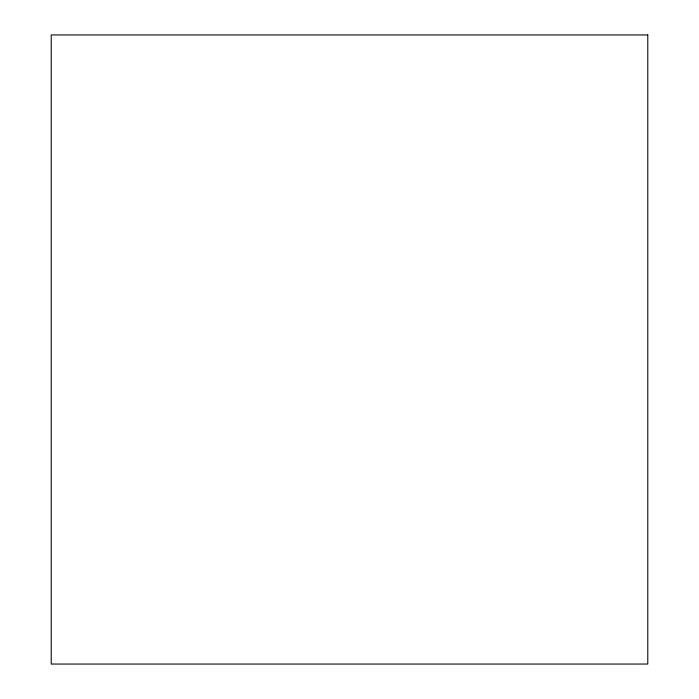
<?xml version="1.0" encoding="UTF-8"?>
<svg xmlns="http://www.w3.org/2000/svg" width="699" height="699" viewBox="0 0 699 699"><rect width="100%" height="100%" fill="white"/><g stroke="black" fill="none" stroke-linecap="round" stroke-linejoin="round"><path stroke-width="1.05" d="M647.781 34.95L51.219 34.95L51.219 664.05L647.781 664.05L647.781 34.95"/></g></svg>
